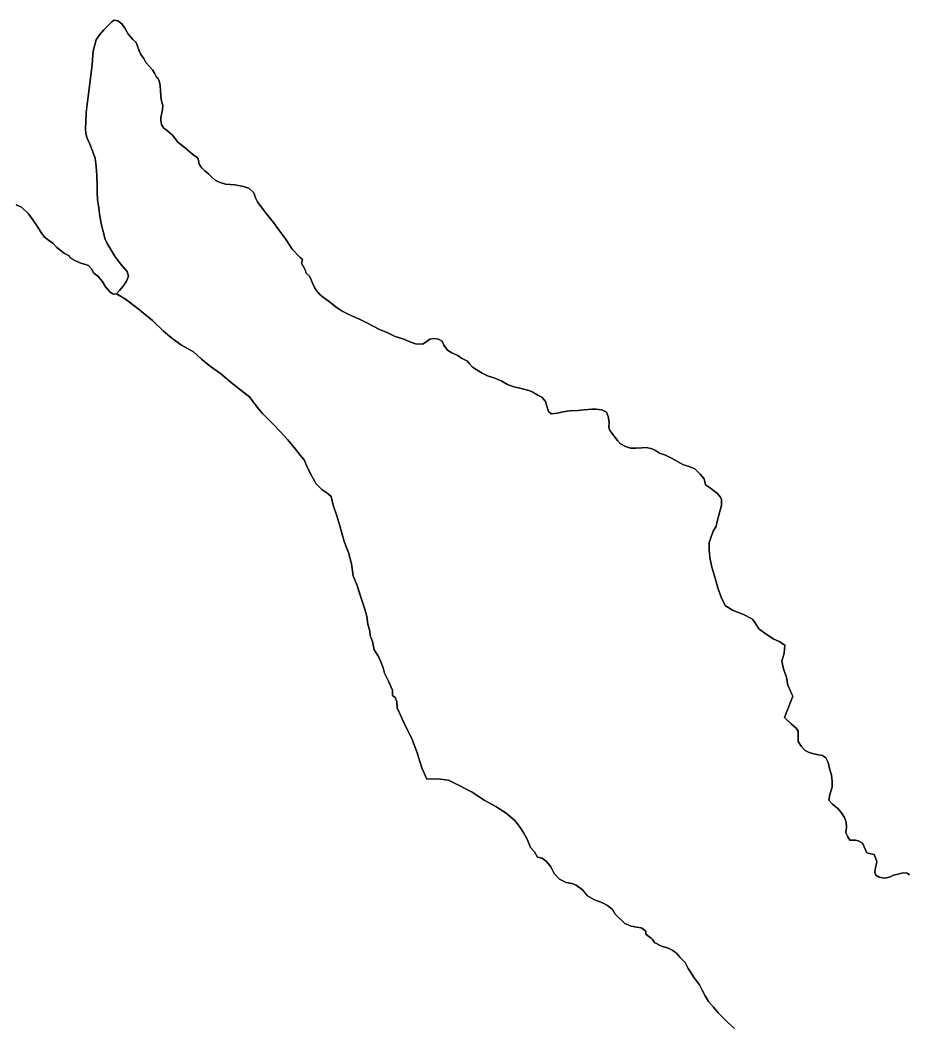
# Model space of a CAD drawing. Header units: metres. Extents: x 245125 to 394351, y 270578 to 4233311.
# Drawn here: x 277242 to 278595, y 4215533 to 4217065 of the extents above; entities that cross this region are included whole.
import ezdxf
from ezdxf.lldxf.tags import DXFTag

# ---------------------------------------------------------------- set-up
doc = ezdxf.new("R2010")
doc.units = ezdxf.units.M
doc.layers.add('ASTOTA', color=7, linetype='Continuous')
doc.layers.add('ΟΡΙΑ ΟΤΑ', color=7, linetype='Continuous')
tags = doc.linetypes.add('HIDDEN', pattern=[0.375, 0.25, -0.125]).pattern_tags.tags
tags[6:7] = [DXFTag(74, 4), DXFTag(75, 0), DXFTag(340, '0'), DXFTag(46, 1.0), DXFTag(50, 0.0), DXFTag(44, 0.0), DXFTag(45, 0.0)]
tags[4:5] = [DXFTag(74, 4), DXFTag(75, 0), DXFTag(340, '0'), DXFTag(46, 1.0), DXFTag(50, 0.0), DXFTag(44, 0.0), DXFTag(45, 0.0)]

msp = doc.modelspace()

# ---------------------------------------------------------------- linework, layer by layer
at = {"layer": 'ASTOTA', "color": 253, "linetype": 'HIDDEN', "ltscale": 300}
for points in [[(278595.7, 4215764.7), (278592.1, 4215767), (278585.5, 4215767.3), (278578.7, 4215765.7), (278571.6, 4215763.9), (278565.1, 4215760.9), (278557.5, 4215759.6), (278549.6, 4215760.7), (278544.6, 4215764.2), (278543.1, 4215768.1), (278543.5, 4215773.2), (278544.9, 4215779.3), (278545.8, 4215784.9), (278543.9, 4215790.5), (278542.1, 4215795.2), (278536.8, 4215796.7), (278530.6, 4215798), (278526.9, 4215807.3), (278524, 4215812.5), (278517.7, 4215816), (278513.6, 4215817.3), (278505, 4215817.5), (278501.7, 4215822.3), (278498.9, 4215828.5), (278499.7, 4215836.8), (278499.6, 4215844.5), (278496.6, 4215851.9), (278492.1, 4215859), (278486.7, 4215865.6), (278478.8, 4215872.2), (278472.8, 4215877.9), (278474.6, 4215887), (278477.8, 4215897.7), (278477.8, 4215906.4), (278477, 4215916.5), (278474.5, 4215924.5), (278472.2, 4215935.3), (278468.2, 4215942.8), (278463.4, 4215945.9), (278457.5, 4215947), (278450.4, 4215948.7), (278443, 4215950.6), (278437, 4215953.8), (278430.8, 4215960.4), (278426.5, 4215967.5), (278426.3, 4215976.4), (278426.3, 4215983.4), (278423.2, 4215987.7), (278415.8, 4215994.1), (278409, 4216000.6), (278405.3, 4216004), (278418, 4216036.4), (278416, 4216040.9), (278410.7, 4216053.1), (278408.8, 4216064.7), (278404.1, 4216078.2), (278401.6, 4216089.5), (278405.1, 4216101.8), (278406, 4216113.8), (278397.5, 4216119.4), (278389.3, 4216123.2), (278379.3, 4216129.9), (278366.5, 4216138.9), (278361, 4216147.9), (278357, 4216153.6), (278343, 4216160.9), (278327.3, 4216166.6), (278315.6, 4216174.1), (278309.8, 4216185.8), (278304.3, 4216201.3), (278300, 4216216.1), (278295, 4216233), (278291.9, 4216247.6), (278290.7, 4216259.5), (278291.1, 4216270.2), (278297, 4216287.6), (278301.3, 4216295.3), (278303.2, 4216302.3), (278305.3, 4216310), (278307.8, 4216319.3), (278309.4, 4216326.6), (278309.7, 4216336.4), (278307.4, 4216340), (278303.6, 4216345), (278297.8, 4216349.1), (278292.9, 4216353), (278285.3, 4216358), (278283.5, 4216367.3), (278277.2, 4216374.2), (278268.9, 4216382.6), (278259, 4216386.3), (278251.9, 4216388.7), (278233.3, 4216398.7), (278224.2, 4216403), (278215.1, 4216406.2), (278209.2, 4216410.5), (278204.2, 4216413), (278195.3, 4216414.8), (278188.5, 4216414.4), (278179.7, 4216413.7), (278171.2, 4216413.9), (278163.7, 4216416.2), (278156, 4216420.7), (278151.6, 4216425.6), (278146.2, 4216432.1), (278139.9, 4216440.9), (278138.1, 4216445.3), (278138.8, 4216453.5), (278137.1, 4216461.9), (278134.6, 4216468.5), (278127.3, 4216472.3), (278118.3, 4216473.3), (278112.3, 4216473.5), (278100.7, 4216472.3), (278091, 4216471), (278078.5, 4216470.8), (278068.4, 4216469.2), (278060.3, 4216467.3), (278050.2, 4216466.4), (278046.4, 4216469.8), (278043.6, 4216477.8), (278041.8, 4216485), (278036.3, 4216491.4), (278030.3, 4216494.8), (278021.4, 4216499.4), (278016.2, 4216501.6), (278005, 4216504.7), (277993.8, 4216507.1), (277984, 4216510.8), (277975.4, 4216515.7), (277964.7, 4216520.4), (277953.4, 4216524.1), (277945.3, 4216527.9), (277936.5, 4216533.4), (277930.9, 4216537.4), (277925.6, 4216542.6), (277922.9, 4216546.5), (277913.9, 4216551), (277908.3, 4216555.1), (277899, 4216559.2), (277892.4, 4216563), (277887.3, 4216570.7), (277884.3, 4216576.5), (277879.1, 4216579.8), (277871.4, 4216580.8), (277866, 4216579.7), (277860, 4216575.5), (277855.1, 4216572.3), (277844.2, 4216572.9), (277836.6, 4216575.3), (277824.7, 4216580.5), (277813.1, 4216584.1), (277800.6, 4216589.9), (277790.2, 4216594.1), (277779.5, 4216599.7), (277770.1, 4216604.8), (277759.7, 4216609.7), (277747.9, 4216614.6), (277739.6, 4216618.9), (277732.5, 4216622.2), (277723.2, 4216628.6), (277712.5, 4216637.3), (277707.6, 4216640.9), (277701.8, 4216644.7), (277697.6, 4216648.5), (277692.9, 4216654.3), (277690, 4216658.3), (277687.1, 4216665), (277685.1, 4216670.3), (277682.5, 4216675.9), (277677.8, 4216680.5), (277676.3, 4216684.3), (277674.6, 4216688.5), (277674, 4216689.5), (277670.7, 4216695.4), (277672, 4216700.9), (277667.7, 4216704.8), (277656.1, 4216716.6), (277646.9, 4216730.9), (277634.5, 4216748), (277627.8, 4216757.4), (277616.7, 4216771.3), (277611.1, 4216778.7), (277606.8, 4216783.6), (277603.3, 4216788.9), (277600.5, 4216795.1), (277597.8, 4216802.5), (277590.1, 4216809.8), (277582.1, 4216812.4), (277568.9, 4216814.9), (277554.9, 4216815.6), (277545.3, 4216818.7), (277539.3, 4216822), (277534.4, 4216826.1), (277528.7, 4216831.6), (277523.5, 4216836.1), (277517.7, 4216841.7), (277514.6, 4216846.3), (277513.9, 4216851.8), (277512.7, 4216855.3), (277504.8, 4216861.5), (277493.8, 4216870.7), (277482.5, 4216879.7), (277473.9, 4216890.5), (277466.4, 4216896.9), (277460.4, 4216901.6), (277457.3, 4216906.3), (277456.5, 4216912.7), (277456.6, 4216917.7), (277458.1, 4216923.9), (277458.9, 4216929.7), (277459.3, 4216935.3), (277457.8, 4216940.9), (277457, 4216944.8), (277456.5, 4216950.1), (277455.8, 4216957.9), (277455.3, 4216965.7), (277454.3, 4216971.1), (277452.1, 4216976.4), (277449.8, 4216978.7), (277446.9, 4216984.6), (277443.6, 4216989.6), (277439, 4216994.8), (277433.6, 4217000.9), (277430.4, 4217006.8), (277426, 4217012.9), (277423.4, 4217018.5), (277421.1, 4217025.6), (277418.9, 4217031.1), (277413.8, 4217035.9), (277410.7, 4217039.5), (277406.2, 4217045.2), (277401.6, 4217053.2), (277396.8, 4217059.9), (277391.1, 4217064.3), (277385.1, 4217065.4), (277382, 4217062.9), (277376, 4217057.1), (277369.7, 4217050.4), (277363.3, 4217042.9), (277358, 4217035.6), (277355.7, 4217027.6), (277354.1, 4217020.9), (277353.1, 4217013.5), (277352.2, 4217003.3), (277351.2, 4216993.9), (277348.5, 4216969), (277346, 4216948.9), (277342.9, 4216924.8), (277342.2, 4216911.3), (277341.6, 4216900.6), (277342.5, 4216892.3), (277344.5, 4216885.5), (277348.5, 4216876.5), (277353.1, 4216864.7), (277356.2, 4216855.1), (277358, 4216843.1), (277358.8, 4216828.5), (277359.3, 4216813.8), (277359.4, 4216803.9), (277360.1, 4216791.9), (277361.5, 4216782.5), (277363.3, 4216770.9), (277364.4, 4216761.2), (277366.4, 4216751.2), (277368.9, 4216742.1), (277371.2, 4216732.8), (277374.6, 4216725.3), (277380.4, 4216716.1), (277385.9, 4216706.7), (277395.1, 4216694.3), (277405.2, 4216682.7), (277407.1, 4216675.8), (277404.3, 4216668), (277398.9, 4216660.7), (277393.3, 4216654), (277389.1, 4216648.8), (277383.7, 4216648.5), (277379, 4216651.9), (277372, 4216659.3), (277367, 4216668.2), (277360.7, 4216675.7), (277354.5, 4216680.5), (277350.9, 4216686.9), (277346.2, 4216691.7), (277341.9, 4216693.6), (277334.5, 4216695.3), (277326.4, 4216699.1), (277318.6, 4216703.7), (277316.9, 4216706.7), (277309.7, 4216710.3), (277303, 4216715.3), (277297.7, 4216719.9), (277291.8, 4216725.9), (277285.4, 4216730.4), (277278.7, 4216735.5), (277274.5, 4216742.2), (277268.3, 4216751.6), (277266.6, 4216754.2), (277261.5, 4216761.5), (277255, 4216770.5), (277244.2, 4216780.5), (277236.1, 4216784.3)], [(277236.1, 4216784.3), (277244.2, 4216780.5), (277255, 4216770.5), (277261.5, 4216761.5), (277268.3, 4216751.6), (277274.5, 4216742.2), (277278.7, 4216735.5), (277285.4, 4216730.4), (277291.8, 4216725.9), (277297.7, 4216719.9), (277303, 4216715.3), (277309.7, 4216710.3), (277316.9, 4216706.7), (277318.6, 4216703.7), (277326.4, 4216699.1), (277334.5, 4216695.3), (277341.9, 4216693.6), (277346.2, 4216691.7), (277350.9, 4216686.9), (277354.5, 4216680.5), (277360.7, 4216675.7), (277367, 4216668.2), (277372, 4216659.3), (277379, 4216651.9), (277383.7, 4216648.5), (277389.1, 4216648.8), (277402.8, 4216640.5), (277421.3, 4216626.5), (277443.6, 4216608.3), (277460.6, 4216592.2), (277472.9, 4216581.1), (277487.8, 4216570.8), (277506, 4216560.4), (277518.4, 4216549.3), (277532, 4216538.2), (277547.3, 4216527.4), (277563.4, 4216513.8), (277576.2, 4216503.9), (277591.1, 4216491.9), (277602.8, 4216476.3), (277611.3, 4216466.8), (277620.7, 4216457.1), (277627.6, 4216450), (277637.6, 4216439.7), (277649.9, 4216426.7), (277661.4, 4216412.4), (277668.6, 4216403.1), (277674.5, 4216396), (277678.8, 4216386.3), (277683.7, 4216375.8), (277692.6, 4216359.8), (277701.3, 4216351.1), (277709.1, 4216346), (277715.8, 4216340.2), (277718.4, 4216327.3), (277724.2, 4216310.9), (277728.7, 4216295.7), (277735.6, 4216272), (277742.1, 4216255.2), (277746.7, 4216237.6), (277749.3, 4216219.7), (277755, 4216204.9), (277760.6, 4216186.9), (277766.6, 4216168.7), (277770, 4216157.9), (277771.5, 4216146), (277774.3, 4216135.4), (277775.2, 4216128.3), (277778.3, 4216119.8), (277781.2, 4216107.1), (277787.7, 4216096.9), (277791.4, 4216088.9), (277794.5, 4216079.8), (277796.8, 4216071.6), (277802.8, 4216059.3), (277808.8, 4216045.4), (277809.1, 4216037.4), (277813, 4216034.3), (277815.6, 4216028.3), (277816.2, 4216018.9), (277828.3, 4215991.8), (277838.6, 4215971.9), (277846.3, 4215950), (277853.4, 4215927.5), (277861.1, 4215910.2), (277877.3, 4215910.6), (277894.1, 4215908.5), (277906.2, 4215902.5), (277930, 4215890.2), (277948.6, 4215878), (277966, 4215868.4), (277982, 4215858.3), (277995.5, 4215846.9), (278003.2, 4215836.7), (278008.7, 4215827.9), (278013.9, 4215819), (278019.2, 4215806), (278025.2, 4215799.5), (278029.6, 4215791.3), (278036.6, 4215789.6), (278043.1, 4215784.8), (278049.8, 4215776.6), (278055.1, 4215766.7), (278062.9, 4215757.7), (278073.2, 4215753), (278081.7, 4215751.4), (278088.6, 4215748.6), (278098.3, 4215741.7), (278105.9, 4215732.6), (278116.2, 4215726.3), (278128.5, 4215721.9), (278136, 4215717.8), (278143.5, 4215711.5), (278147.6, 4215704.6), (278152.3, 4215699.9), (278158.6, 4215694.3), (278162.4, 4215690.2), (278172.1, 4215686.4), (278180.6, 4215684.9), (278187.5, 4215683.9), (278191.6, 4215681.4), (278194.4, 4215678.6), (278194.4, 4215674.2), (278199.1, 4215670.8), (278203.2, 4215667.6), (278204.9, 4215665.6), (278206.5, 4215663.2), (278208.1, 4215661.2), (278210.9, 4215660), (278215.5, 4215657.3), (278219.7, 4215655.6), (278228.6, 4215652.9), (278235.6, 4215649.4), (278241.5, 4215644.6), (278246.9, 4215638.8), (278254.3, 4215631), (278258.9, 4215622), (278263, 4215615.8), (278267.1, 4215609.1), (278276.2, 4215597), (278280, 4215588.7), (278284.6, 4215580.2), (278289.6, 4215571.8), (278297.5, 4215562.9), (278304.8, 4215554.3), (278311.8, 4215547.1), (278319.2, 4215539.8), (278329.6, 4215530.7)]]:
    msp.add_lwpolyline(points, dxfattribs=at)
at = {"layer": 'ΟΡΙΑ ΟΤΑ'}
msp.add_lwpolyline([(278329.6, 4215530.7), (278319.2, 4215539.8), (278311.8, 4215547.1), (278304.8, 4215554.3), (278297.5, 4215562.9), (278289.6, 4215571.8), (278284.6, 4215580.2), (278280, 4215588.7), (278276.2, 4215597), (278267.1, 4215609.1), (278263, 4215615.8), (278258.9, 4215622), (278254.3, 4215631), (278246.9, 4215638.8), (278241.5, 4215644.6), (278235.6, 4215649.4), (278228.6, 4215652.9), (278226, 4215653.7), (278219.7, 4215655.6), (278215.5, 4215657.3), (278210.9, 4215660), (278208.1, 4215661.2), (278206.5, 4215663.2), (278204.9, 4215665.6), (278203.2, 4215667.6), (278199.1, 4215670.8), (278194.4, 4215674.2), (278194.4, 4215678.6), (278191.6, 4215681.4), (278187.5, 4215683.9), (278180.6, 4215684.9), (278172.1, 4215686.4), (278162.4, 4215690.2), (278158.6, 4215694.3), (278152.3, 4215699.9), (278147.6, 4215704.6), (278143.5, 4215711.5), (278136, 4215717.8), (278128.5, 4215721.9), (278116.2, 4215726.3), (278105.9, 4215732.6), (278098.3, 4215741.7), (278088.6, 4215748.6), (278081.7, 4215751.4), (278073.2, 4215753), (278062.9, 4215757.7), (278055.1, 4215766.7), (278049.8, 4215776.6), (278043.1, 4215784.8), (278036.6, 4215789.6), (278029.6, 4215791.3), (278025.2, 4215799.5), (278019.2, 4215806), (278013.9, 4215819), (278008.7, 4215827.9), (278003.2, 4215836.7), (277995.5, 4215846.9), (277982, 4215858.3), (277970.6, 4215865.5), (277966, 4215868.4), (277948.6, 4215878), (277930, 4215890.2), (277906.2, 4215902.5), (277894.1, 4215908.5), (277877.3, 4215910.6), (277861.1, 4215910.2), (277853.4, 4215927.5), (277846.3, 4215950), (277838.6, 4215971.9), (277828.3, 4215991.8), (277816.2, 4216018.9), (277815.6, 4216028.3), (277813, 4216034.3), (277809.1, 4216037.4), (277808.8, 4216045.4), (277804, 4216056.6), (277802.8, 4216059.3), (277796.8, 4216071.6), (277794.5, 4216079.8), (277791.4, 4216088.9), (277787.7, 4216096.9), (277781.2, 4216107.1), (277778.3, 4216119.8), (277776.3, 4216125.1), (277775.2, 4216128.3), (277774.3, 4216135.4), (277771.5, 4216146), (277770, 4216157.9), (277766.6, 4216168.7), (277760.6, 4216186.9), (277757.7, 4216196.2), (277755, 4216204.9), (277749.3, 4216219.7), (277746.7, 4216237.6), (277742.1, 4216255.2), (277735.6, 4216272), (277728.7, 4216295.7), (277724.2, 4216310.9), (277718.4, 4216327.3), (277715.8, 4216340.2), (277709.1, 4216346), (277701.3, 4216351.1), (277692.6, 4216359.8), (277683.7, 4216375.8), (277678.8, 4216386.3), (277674.5, 4216396), (277668.6, 4216403.1), (277661.4, 4216412.4), (277649.9, 4216426.7), (277637.6, 4216439.7), (277627.6, 4216450), (277620.7, 4216457.1), (277611.3, 4216466.8), (277602.8, 4216476.3), (277591.1, 4216491.9), (277576.2, 4216503.9), (277563.4, 4216513.8), (277547.3, 4216527.4), (277532, 4216538.2), (277518.4, 4216549.3), (277506, 4216560.4), (277487.8, 4216570.8), (277472.9, 4216581.1), (277460.6, 4216592.2), (277443.6, 4216608.3), (277421.3, 4216626.5), (277402.8, 4216640.5), (277390.9, 4216647.7), (277389.1, 4216648.8), (277393.3, 4216654), (277398.9, 4216660.7), (277404.3, 4216668), (277407.1, 4216675.8), (277405.2, 4216682.7), (277395.1, 4216694.3), (277385.9, 4216706.7), (277380.4, 4216716.1), (277374.6, 4216725.3), (277371.2, 4216732.8), (277368.9, 4216742.1), (277366.4, 4216751.2), (277364.4, 4216761.2), (277363.3, 4216770.9), (277361.5, 4216782.5), (277360.1, 4216791.9), (277359.4, 4216803.9), (277359.3, 4216813.8), (277358.8, 4216828.5), (277358, 4216843.1), (277356.2, 4216855.1), (277353.1, 4216864.7), (277348.5, 4216876.5), (277344.5, 4216885.5), (277342.5, 4216892.3), (277341.6, 4216900.6), (277341.6, 4216900.6), (277342.2, 4216911.3), (277342.9, 4216924.8), (277346, 4216948.9), (277348.5, 4216969), (277351.2, 4216993.9), (277352.2, 4217003.3), (277353.1, 4217013.5), (277354.1, 4217020.9), (277355.7, 4217027.6), (277358, 4217035.6), (277363.3, 4217042.9), (277369.7, 4217050.4), (277376, 4217057.1), (277382, 4217062.9), (277385.1, 4217065.4), (277391.1, 4217064.3), (277396.8, 4217059.9), (277401.6, 4217053.2), (277406.2, 4217045.2), (277410.7, 4217039.5), (277413.8, 4217035.9), (277418.9, 4217031.1), (277421.1, 4217025.6), (277423.4, 4217018.5), (277426, 4217012.9), (277430.4, 4217006.8), (277433.6, 4217000.9), (277439, 4216994.8), (277443.6, 4216989.6), (277446.9, 4216984.6), (277449.8, 4216978.7), (277452.1, 4216976.4), (277454.3, 4216971.1), (277455.3, 4216965.7), (277455.8, 4216957.9), (277456.5, 4216950.1), (277457, 4216944.8), (277457.8, 4216940.9), (277459.3, 4216935.3), (277458.9, 4216929.7), (277458.1, 4216923.9), (277456.6, 4216917.7), (277456.5, 4216912.7), (277457.3, 4216906.3), (277460.4, 4216901.6), (277466.4, 4216896.9), (277473.9, 4216890.5), (277482.5, 4216879.7), (277493.8, 4216870.7), (277504.8, 4216861.5), (277512.7, 4216855.3), (277513.9, 4216851.8), (277514.6, 4216846.3), (277517.7, 4216841.7), (277523.5, 4216836.1), (277528.7, 4216831.6), (277534.4, 4216826.1), (277539.3, 4216822), (277545.3, 4216818.7), (277554.9, 4216815.6), (277568.9, 4216814.9), (277582.1, 4216812.4), (277590.1, 4216809.8), (277597.8, 4216802.5), (277600.5, 4216795.1), (277603.3, 4216788.9), (277606.8, 4216783.6), (277611.1, 4216778.7), (277616.7, 4216771.3), (277627.8, 4216757.4), (277634.5, 4216748), (277646.9, 4216730.9), (277656.1, 4216716.6), (277667.7, 4216704.8), (277672, 4216700.9), (277670.7, 4216695.4), (277674.6, 4216688.5), (277676.1, 4216684.8), (277677.8, 4216680.5), (277682.5, 4216675.9), (277685.1, 4216670.3), (277687.1, 4216665), (277690, 4216658.3), (277692.9, 4216654.3), (277697.6, 4216648.5), (277701.8, 4216644.7), (277707.6, 4216640.9), (277712.5, 4216637.3), (277723.2, 4216628.6), (277732.5, 4216622.2), (277739.6, 4216618.9), (277747.9, 4216614.6), (277759.7, 4216609.7), (277770.1, 4216604.8), (277779.5, 4216599.7), (277790.2, 4216594.1), (277800.6, 4216589.9), (277813.1, 4216584.1), (277824.7, 4216580.5), (277836.6, 4216575.3), (277844.2, 4216572.9), (277855.1, 4216572.3), (277860, 4216575.5), (277866, 4216579.7), (277871.4, 4216580.8), (277879.1, 4216579.8), (277884.3, 4216576.5), (277887.3, 4216570.7), (277892.4, 4216563), (277899, 4216559.2), (277908.3, 4216555.1), (277913.9, 4216551), (277922.9, 4216546.5), (277925.6, 4216542.6), (277930.9, 4216537.4), (277936.5, 4216533.4), (277945.3, 4216527.9), (277953.4, 4216524.1), (277964.7, 4216520.4), (277975.4, 4216515.7), (277984, 4216510.8), (277993.8, 4216507.1), (278005, 4216504.7), (278016.2, 4216501.6), (278021.4, 4216499.4), (278030.3, 4216494.8), (278036.3, 4216491.4), (278041.8, 4216485), (278043.6, 4216477.8), (278046.4, 4216469.8), (278050.2, 4216466.4), (278060.3, 4216467.3), (278068.4, 4216469.2), (278078.5, 4216470.8), (278091, 4216471), (278100.7, 4216472.3), (278112.3, 4216473.5), (278118.3, 4216473.3), (278127.3, 4216472.3), (278134.6, 4216468.5), (278137.1, 4216461.9), (278138.8, 4216453.5), (278138.1, 4216445.3), (278139.9, 4216440.9), (278146.2, 4216432.1), (278151.6, 4216425.6), (278156, 4216420.7), (278163.7, 4216416.2), (278171.2, 4216413.9), (278179.7, 4216413.7), (278188.5, 4216414.4), (278195.3, 4216414.8), (278204.2, 4216413), (278209.2, 4216410.5), (278215.1, 4216406.2), (278224.2, 4216403), (278233.3, 4216398.7), (278251.9, 4216388.7), (278259, 4216386.3), (278268.9, 4216382.6), (278277.2, 4216374.2), (278283.5, 4216367.3), (278285.3, 4216358), (278292.9, 4216353), (278297.8, 4216349.1), (278303.6, 4216345), (278307.4, 4216340), (278309.7, 4216336.4), (278309.4, 4216326.6), (278307.8, 4216319.3), (278305.3, 4216310), (278303.2, 4216302.3), (278301.3, 4216295.3), (278297, 4216287.6), (278291.1, 4216270.2), (278290.7, 4216259.5), (278291.9, 4216247.6), (278295, 4216233), (278300, 4216216.1), (278304.3, 4216201.3), (278309.8, 4216185.8), (278315.6, 4216174.1), (278327.3, 4216166.6), (278343, 4216160.9), (278357, 4216153.6), (278361, 4216147.9), (278366.5, 4216138.9), (278379.3, 4216129.9), (278389.3, 4216123.2), (278397.5, 4216119.4), (278406, 4216113.8), (278405.1, 4216101.8), (278401.6, 4216089.5), (278404.1, 4216078.2), (278408.8, 4216064.7), (278410.7, 4216053.1), (278416.1, 4216040.6), (278418, 4216036.4), (278405.3, 4216004), (278415.8, 4215994.1), (278423.2, 4215987.7), (278426.3, 4215983.4), (278426.3, 4215976.4), (278426.5, 4215967.5), (278430.8, 4215960.4), (278437, 4215953.8), (278443, 4215950.6), (278450.4, 4215948.7), (278457.5, 4215947), (278463.4, 4215945.9), (278468.2, 4215942.8), (278472.2, 4215935.3), (278474.5, 4215924.5), (278477, 4215916.5), (278477.8, 4215906.4), (278477.8, 4215897.7), (278474.6, 4215887), (278472.8, 4215877.9), (278478.8, 4215872.2), (278486.7, 4215865.6), (278492.1, 4215859), (278496.6, 4215851.9), (278499.6, 4215844.5), (278499.7, 4215836.8), (278498.9, 4215828.5), (278501.7, 4215822.3), (278505, 4215817.5), (278513.6, 4215817.3), (278517.7, 4215816), (278524, 4215812.5), (278526.9, 4215807.3), (278530.6, 4215798), (278536.8, 4215796.7), (278542.1, 4215795.2), (278543.9, 4215790.5), (278545.8, 4215784.9), (278544.9, 4215779.3), (278543.5, 4215773.2), (278543.1, 4215768.1), (278544.6, 4215764.2), (278549.6, 4215760.7), (278557.5, 4215759.6), (278565.1, 4215760.9), (278571.6, 4215763.9), (278578.7, 4215765.7), (278585.5, 4215767.3), (278592.1, 4215767), (278595.7, 4215764.7)], dxfattribs=at)
msp.add_lwpolyline([(278329.6, 4215530.7), (278319.2, 4215539.8), (278311.8, 4215547.1), (278304.8, 4215554.3), (278297.5, 4215562.9), (278289.6, 4215571.8), (278284.6, 4215580.2), (278280, 4215588.7), (278276.2, 4215597), (278267.1, 4215609.1), (278263, 4215615.8), (278258.9, 4215622), (278254.3, 4215631), (278246.9, 4215638.8), (278241.5, 4215644.6), (278235.6, 4215649.4), (278228.6, 4215652.9), (278226, 4215653.7), (278219.7, 4215655.6), (278215.5, 4215657.3), (278210.9, 4215660), (278208.1, 4215661.2), (278206.5, 4215663.2), (278204.9, 4215665.6), (278203.2, 4215667.6), (278199.1, 4215670.8), (278194.4, 4215674.2), (278194.4, 4215678.6), (278191.6, 4215681.4), (278187.5, 4215683.9), (278180.6, 4215684.9), (278172.1, 4215686.4), (278162.4, 4215690.2), (278158.6, 4215694.3), (278152.3, 4215699.9), (278147.6, 4215704.6), (278143.5, 4215711.5), (278136, 4215717.8), (278128.5, 4215721.9), (278116.2, 4215726.3), (278105.9, 4215732.6), (278098.3, 4215741.7), (278088.6, 4215748.6), (278081.7, 4215751.4), (278073.2, 4215753), (278062.9, 4215757.7), (278055.1, 4215766.7), (278049.8, 4215776.6), (278043.1, 4215784.8), (278036.6, 4215789.6), (278029.6, 4215791.3), (278025.2, 4215799.5), (278019.2, 4215806), (278013.9, 4215819), (278008.7, 4215827.9), (278003.2, 4215836.7), (277995.5, 4215846.9), (277982, 4215858.3), (277970.6, 4215865.5), (277966, 4215868.4), (277948.6, 4215878), (277930, 4215890.2), (277906.2, 4215902.5), (277894.1, 4215908.5), (277877.3, 4215910.6), (277861.1, 4215910.2), (277853.4, 4215927.5), (277846.3, 4215950), (277838.6, 4215971.9), (277828.3, 4215991.8), (277816.2, 4216018.9), (277815.6, 4216028.3), (277813, 4216034.3), (277809.1, 4216037.4), (277808.8, 4216045.4), (277804, 4216056.6), (277802.8, 4216059.3), (277796.8, 4216071.6), (277794.5, 4216079.8), (277791.4, 4216088.9), (277787.7, 4216096.9), (277781.2, 4216107.1), (277778.3, 4216119.8), (277776.3, 4216125.1), (277775.2, 4216128.3), (277774.3, 4216135.4), (277771.5, 4216146), (277770, 4216157.9), (277766.6, 4216168.7), (277760.6, 4216186.9), (277757.7, 4216196.2), (277755, 4216204.9), (277749.3, 4216219.7), (277746.7, 4216237.6), (277742.1, 4216255.2), (277735.6, 4216272), (277728.7, 4216295.7), (277724.2, 4216310.9), (277718.4, 4216327.3), (277715.8, 4216340.2), (277709.1, 4216346), (277701.3, 4216351.1), (277692.6, 4216359.8), (277683.7, 4216375.8), (277678.8, 4216386.3), (277674.5, 4216396), (277668.6, 4216403.1), (277661.4, 4216412.4), (277649.9, 4216426.7), (277637.6, 4216439.7), (277627.6, 4216450), (277620.7, 4216457.1), (277611.3, 4216466.8), (277602.8, 4216476.3), (277591.1, 4216491.9), (277576.2, 4216503.9), (277563.4, 4216513.8), (277547.3, 4216527.4), (277532, 4216538.2), (277518.4, 4216549.3), (277506, 4216560.4), (277487.8, 4216570.8), (277472.9, 4216581.1), (277460.6, 4216592.2), (277443.6, 4216608.3), (277421.3, 4216626.5), (277402.8, 4216640.5), (277390.9, 4216647.7), (277389.1, 4216648.8), (277393.3, 4216654), (277398.9, 4216660.7), (277404.3, 4216668), (277407.1, 4216675.8), (277405.2, 4216682.7), (277395.1, 4216694.3), (277385.9, 4216706.7), (277380.4, 4216716.1), (277374.6, 4216725.3), (277371.2, 4216732.8), (277368.9, 4216742.1), (277366.4, 4216751.2), (277364.4, 4216761.2), (277363.3, 4216770.9), (277361.5, 4216782.5), (277360.1, 4216791.9), (277359.4, 4216803.9), (277359.3, 4216813.8), (277358.8, 4216828.5), (277358, 4216843.1), (277356.2, 4216855.1), (277353.1, 4216864.7), (277348.5, 4216876.5), (277344.5, 4216885.5), (277342.5, 4216892.3), (277341.6, 4216900.6), (277341.6, 4216900.6), (277342.2, 4216911.3), (277342.9, 4216924.8), (277346, 4216948.9), (277348.5, 4216969), (277351.2, 4216993.9), (277352.2, 4217003.3), (277353.1, 4217013.5), (277354.1, 4217020.9), (277355.7, 4217027.6), (277358, 4217035.6), (277363.3, 4217042.9), (277369.7, 4217050.4), (277376, 4217057.1), (277382, 4217062.9), (277385.1, 4217065.4), (277391.1, 4217064.3), (277396.8, 4217059.9), (277401.6, 4217053.2), (277406.2, 4217045.2), (277410.7, 4217039.5), (277413.8, 4217035.9), (277418.9, 4217031.1), (277421.1, 4217025.6), (277423.4, 4217018.5), (277426, 4217012.9), (277430.4, 4217006.8), (277433.6, 4217000.9), (277439, 4216994.8), (277443.6, 4216989.6), (277446.9, 4216984.6), (277449.8, 4216978.7), (277452.1, 4216976.4), (277454.3, 4216971.1), (277455.3, 4216965.7), (277455.8, 4216957.9), (277456.5, 4216950.1), (277457, 4216944.8), (277457.8, 4216940.9), (277459.3, 4216935.3), (277458.9, 4216929.7), (277458.1, 4216923.9), (277456.6, 4216917.7), (277456.5, 4216912.7), (277457.3, 4216906.3), (277460.4, 4216901.6), (277466.4, 4216896.9), (277473.9, 4216890.5), (277482.5, 4216879.7), (277493.8, 4216870.7), (277504.8, 4216861.5), (277512.7, 4216855.3), (277513.9, 4216851.8), (277514.6, 4216846.3), (277517.7, 4216841.7), (277523.5, 4216836.1), (277528.7, 4216831.6), (277534.4, 4216826.1), (277539.3, 4216822), (277545.3, 4216818.7), (277554.9, 4216815.6), (277568.9, 4216814.9), (277582.1, 4216812.4), (277590.1, 4216809.8), (277597.8, 4216802.5), (277600.5, 4216795.1), (277603.3, 4216788.9), (277606.8, 4216783.6), (277611.1, 4216778.7), (277616.7, 4216771.3), (277627.8, 4216757.4), (277634.5, 4216748), (277646.9, 4216730.9), (277656.1, 4216716.6), (277667.7, 4216704.8), (277672, 4216700.9), (277670.7, 4216695.4), (277674.6, 4216688.5), (277676.1, 4216684.8), (277677.8, 4216680.5), (277682.5, 4216675.9), (277685.1, 4216670.3), (277687.1, 4216665), (277690, 4216658.3), (277692.9, 4216654.3), (277697.6, 4216648.5), (277701.8, 4216644.7), (277707.6, 4216640.9), (277712.5, 4216637.3), (277723.2, 4216628.6), (277732.5, 4216622.2), (277739.6, 4216618.9), (277747.9, 4216614.6), (277759.7, 4216609.7), (277770.1, 4216604.8), (277779.5, 4216599.7), (277790.2, 4216594.1), (277800.6, 4216589.9), (277813.1, 4216584.1), (277824.7, 4216580.5), (277836.6, 4216575.3), (277844.2, 4216572.9), (277855.1, 4216572.3), (277860, 4216575.5), (277866, 4216579.7), (277871.4, 4216580.8), (277879.1, 4216579.8), (277884.3, 4216576.5), (277887.3, 4216570.7), (277892.4, 4216563), (277899, 4216559.2), (277908.3, 4216555.1), (277913.9, 4216551), (277922.9, 4216546.5), (277925.6, 4216542.6), (277930.9, 4216537.4), (277936.5, 4216533.4), (277945.3, 4216527.9), (277953.4, 4216524.1), (277964.7, 4216520.4), (277975.4, 4216515.7), (277984, 4216510.8), (277993.8, 4216507.1), (278005, 4216504.7), (278016.2, 4216501.6), (278021.4, 4216499.4), (278030.3, 4216494.8), (278036.3, 4216491.4), (278041.8, 4216485), (278043.6, 4216477.8), (278046.4, 4216469.8), (278050.2, 4216466.4), (278060.3, 4216467.3), (278068.4, 4216469.2), (278078.5, 4216470.8), (278091, 4216471), (278100.7, 4216472.3), (278112.3, 4216473.5), (278118.3, 4216473.3), (278127.3, 4216472.3), (278134.6, 4216468.5), (278137.1, 4216461.9), (278138.8, 4216453.5), (278138.1, 4216445.3), (278139.9, 4216440.9), (278146.2, 4216432.1), (278151.6, 4216425.6), (278156, 4216420.7), (278163.7, 4216416.2), (278171.2, 4216413.9), (278179.7, 4216413.7), (278188.5, 4216414.4), (278195.3, 4216414.8), (278204.2, 4216413), (278209.2, 4216410.5), (278215.1, 4216406.2), (278224.2, 4216403), (278233.3, 4216398.7), (278251.9, 4216388.7), (278259, 4216386.3), (278268.9, 4216382.6), (278277.2, 4216374.2), (278283.5, 4216367.3), (278285.3, 4216358), (278292.9, 4216353), (278297.8, 4216349.1), (278303.6, 4216345), (278307.4, 4216340), (278309.7, 4216336.4), (278309.4, 4216326.6), (278307.8, 4216319.3), (278305.3, 4216310), (278303.2, 4216302.3), (278301.3, 4216295.3), (278297, 4216287.6), (278291.1, 4216270.2), (278290.7, 4216259.5), (278291.9, 4216247.6), (278295, 4216233), (278300, 4216216.1), (278304.3, 4216201.3), (278309.8, 4216185.8), (278315.6, 4216174.1), (278327.3, 4216166.6), (278343, 4216160.9), (278357, 4216153.6), (278361, 4216147.9), (278366.5, 4216138.9), (278379.3, 4216129.9), (278389.3, 4216123.2), (278397.5, 4216119.4), (278406, 4216113.8), (278405.1, 4216101.8), (278401.6, 4216089.5), (278404.1, 4216078.2), (278408.8, 4216064.7), (278410.7, 4216053.1), (278416.1, 4216040.6), (278418, 4216036.4), (278405.3, 4216004), (278415.8, 4215994.1), (278423.2, 4215987.7), (278426.3, 4215983.4), (278426.3, 4215976.4), (278426.5, 4215967.5), (278430.8, 4215960.4), (278437, 4215953.8), (278443, 4215950.6), (278450.4, 4215948.7), (278457.5, 4215947), (278463.4, 4215945.9), (278468.2, 4215942.8), (278472.2, 4215935.3), (278474.5, 4215924.5), (278477, 4215916.5), (278477.8, 4215906.4), (278477.8, 4215897.7), (278474.6, 4215887), (278472.8, 4215877.9), (278478.8, 4215872.2), (278486.7, 4215865.6), (278492.1, 4215859), (278496.6, 4215851.9), (278499.6, 4215844.5), (278499.7, 4215836.8), (278498.9, 4215828.5), (278501.7, 4215822.3), (278505, 4215817.5), (278513.6, 4215817.3), (278517.7, 4215816), (278524, 4215812.5), (278526.9, 4215807.3), (278530.6, 4215798), (278536.8, 4215796.7), (278542.1, 4215795.2), (278543.9, 4215790.5), (278545.8, 4215784.9), (278544.9, 4215779.3), (278543.5, 4215773.2), (278543.1, 4215768.1), (278544.6, 4215764.2), (278549.6, 4215760.7), (278557.5, 4215759.6), (278565.1, 4215760.9), (278571.6, 4215763.9), (278578.7, 4215765.7), (278585.5, 4215767.3), (278592.1, 4215767), (278595.7, 4215764.7)], dxfattribs=at)
msp.add_lwpolyline([(278329.6, 4215530.7), (278319.2, 4215539.8), (278311.8, 4215547.1), (278304.8, 4215554.3), (278297.5, 4215562.9), (278289.6, 4215571.8), (278284.6, 4215580.2), (278280, 4215588.7), (278276.2, 4215597), (278267.1, 4215609.1), (278263, 4215615.8), (278258.9, 4215622), (278254.3, 4215631), (278246.9, 4215638.8), (278241.5, 4215644.6), (278235.6, 4215649.4), (278228.6, 4215652.9), (278226, 4215653.7), (278219.7, 4215655.6), (278215.5, 4215657.3), (278210.9, 4215660), (278208.1, 4215661.2), (278206.5, 4215663.2), (278204.9, 4215665.6), (278203.2, 4215667.6), (278199.1, 4215670.8), (278194.4, 4215674.2), (278194.4, 4215678.6), (278191.6, 4215681.4), (278187.5, 4215683.9), (278180.6, 4215684.9), (278172.1, 4215686.4), (278162.4, 4215690.2), (278158.6, 4215694.3), (278152.3, 4215699.9), (278147.6, 4215704.6), (278143.5, 4215711.5), (278136, 4215717.8), (278128.5, 4215721.9), (278116.2, 4215726.3), (278105.9, 4215732.6), (278098.3, 4215741.7), (278088.6, 4215748.6), (278081.7, 4215751.4), (278073.2, 4215753), (278062.9, 4215757.7), (278055.1, 4215766.7), (278049.8, 4215776.6), (278043.1, 4215784.8), (278036.6, 4215789.6), (278029.6, 4215791.3), (278025.2, 4215799.5), (278019.2, 4215806), (278013.9, 4215819), (278008.7, 4215827.9), (278003.2, 4215836.7), (277995.5, 4215846.9), (277982, 4215858.3), (277970.6, 4215865.5), (277966, 4215868.4), (277948.6, 4215878), (277930, 4215890.2), (277906.2, 4215902.5), (277894.1, 4215908.5), (277877.3, 4215910.6), (277861.1, 4215910.2), (277853.4, 4215927.5), (277846.3, 4215950), (277838.6, 4215971.9), (277828.3, 4215991.8), (277816.2, 4216018.9), (277815.6, 4216028.3), (277813, 4216034.3), (277809.1, 4216037.4), (277808.8, 4216045.4), (277804, 4216056.6), (277802.8, 4216059.3), (277796.8, 4216071.6), (277794.5, 4216079.8), (277791.4, 4216088.9), (277787.7, 4216096.9), (277781.2, 4216107.1), (277778.3, 4216119.8), (277776.3, 4216125.1), (277775.2, 4216128.3), (277774.3, 4216135.4), (277771.5, 4216146), (277770, 4216157.9), (277766.6, 4216168.7), (277760.6, 4216186.9), (277757.7, 4216196.2), (277755, 4216204.9), (277749.3, 4216219.7), (277746.7, 4216237.6), (277742.1, 4216255.2), (277735.6, 4216272), (277728.7, 4216295.7), (277724.2, 4216310.9), (277718.4, 4216327.3), (277715.8, 4216340.2), (277709.1, 4216346), (277701.3, 4216351.1), (277692.6, 4216359.8), (277683.7, 4216375.8), (277678.8, 4216386.3), (277674.5, 4216396), (277668.6, 4216403.1), (277661.4, 4216412.4), (277649.9, 4216426.7), (277637.6, 4216439.7), (277627.6, 4216450), (277620.7, 4216457.1), (277611.3, 4216466.8), (277602.8, 4216476.3), (277591.1, 4216491.9), (277576.2, 4216503.9), (277563.4, 4216513.8), (277547.3, 4216527.4), (277532, 4216538.2), (277518.4, 4216549.3), (277506, 4216560.4), (277487.8, 4216570.8), (277472.9, 4216581.1), (277460.6, 4216592.2), (277443.6, 4216608.3), (277421.3, 4216626.5), (277402.8, 4216640.5), (277390.9, 4216647.7), (277389.1, 4216648.8), (277393.3, 4216654), (277398.9, 4216660.7), (277404.3, 4216668), (277407.1, 4216675.8), (277405.2, 4216682.7), (277395.1, 4216694.3), (277385.9, 4216706.7), (277380.4, 4216716.1), (277374.6, 4216725.3), (277371.2, 4216732.8), (277368.9, 4216742.1), (277366.4, 4216751.2), (277364.4, 4216761.2), (277363.3, 4216770.9), (277361.5, 4216782.5), (277360.1, 4216791.9), (277359.4, 4216803.9), (277359.3, 4216813.8), (277358.8, 4216828.5), (277358, 4216843.1), (277356.2, 4216855.1), (277353.1, 4216864.7), (277348.5, 4216876.5), (277344.5, 4216885.5), (277342.5, 4216892.3), (277341.6, 4216900.6), (277341.6, 4216900.6), (277342.2, 4216911.3), (277342.9, 4216924.8), (277346, 4216948.9), (277348.5, 4216969), (277351.2, 4216993.9), (277352.2, 4217003.3), (277353.1, 4217013.5), (277354.1, 4217020.9), (277355.7, 4217027.6), (277358, 4217035.6), (277363.3, 4217042.9), (277369.7, 4217050.4), (277376, 4217057.1), (277382, 4217062.9), (277385.1, 4217065.4), (277391.1, 4217064.3), (277396.8, 4217059.9), (277401.6, 4217053.2), (277406.2, 4217045.2), (277410.7, 4217039.5), (277413.8, 4217035.9), (277418.9, 4217031.1), (277421.1, 4217025.6), (277423.4, 4217018.5), (277426, 4217012.9), (277430.4, 4217006.8), (277433.6, 4217000.9), (277439, 4216994.8), (277443.6, 4216989.6), (277446.9, 4216984.6), (277449.8, 4216978.7), (277452.1, 4216976.4), (277454.3, 4216971.1), (277455.3, 4216965.7), (277455.8, 4216957.9), (277456.5, 4216950.1), (277457, 4216944.8), (277457.8, 4216940.9), (277459.3, 4216935.3), (277458.9, 4216929.7), (277458.1, 4216923.9), (277456.6, 4216917.7), (277456.5, 4216912.7), (277457.3, 4216906.3), (277460.4, 4216901.6), (277466.4, 4216896.9), (277473.9, 4216890.5), (277482.5, 4216879.7), (277493.8, 4216870.7), (277504.8, 4216861.5), (277512.7, 4216855.3), (277513.9, 4216851.8), (277514.6, 4216846.3), (277517.7, 4216841.7), (277523.5, 4216836.1), (277528.7, 4216831.6), (277534.4, 4216826.1), (277539.3, 4216822), (277545.3, 4216818.7), (277554.9, 4216815.6), (277568.9, 4216814.9), (277582.1, 4216812.4), (277590.1, 4216809.8), (277597.8, 4216802.5), (277600.5, 4216795.1), (277603.3, 4216788.9), (277606.8, 4216783.6), (277611.1, 4216778.7), (277616.7, 4216771.3), (277627.8, 4216757.4), (277634.5, 4216748), (277646.9, 4216730.9), (277656.1, 4216716.6), (277667.7, 4216704.8), (277672, 4216700.9), (277670.7, 4216695.4), (277674.6, 4216688.5), (277676.1, 4216684.8), (277677.8, 4216680.5), (277682.5, 4216675.9), (277685.1, 4216670.3), (277687.1, 4216665), (277690, 4216658.3), (277692.9, 4216654.3), (277697.6, 4216648.5), (277701.8, 4216644.7), (277707.6, 4216640.9), (277712.5, 4216637.3), (277723.2, 4216628.6), (277732.5, 4216622.2), (277739.6, 4216618.9), (277747.9, 4216614.6), (277759.7, 4216609.7), (277770.1, 4216604.8), (277779.5, 4216599.7), (277790.2, 4216594.1), (277800.6, 4216589.9), (277813.1, 4216584.1), (277824.7, 4216580.5), (277836.6, 4216575.3), (277844.2, 4216572.9), (277855.1, 4216572.3), (277860, 4216575.5), (277866, 4216579.7), (277871.4, 4216580.8), (277879.1, 4216579.8), (277884.3, 4216576.5), (277887.3, 4216570.7), (277892.4, 4216563), (277899, 4216559.2), (277908.3, 4216555.1), (277913.9, 4216551), (277922.9, 4216546.5), (277925.6, 4216542.6), (277930.9, 4216537.4), (277936.5, 4216533.4), (277945.3, 4216527.9), (277953.4, 4216524.1), (277964.7, 4216520.4), (277975.4, 4216515.7), (277984, 4216510.8), (277993.8, 4216507.1), (278005, 4216504.7), (278016.2, 4216501.6), (278021.4, 4216499.4), (278030.3, 4216494.8), (278036.3, 4216491.4), (278041.8, 4216485), (278043.6, 4216477.8), (278046.4, 4216469.8), (278050.2, 4216466.4), (278060.3, 4216467.3), (278068.4, 4216469.2), (278078.5, 4216470.8), (278091, 4216471), (278100.7, 4216472.3), (278112.3, 4216473.5), (278118.3, 4216473.3), (278127.3, 4216472.3), (278134.6, 4216468.5), (278137.1, 4216461.9), (278138.8, 4216453.5), (278138.1, 4216445.3), (278139.9, 4216440.9), (278146.2, 4216432.1), (278151.6, 4216425.6), (278156, 4216420.7), (278163.7, 4216416.2), (278171.2, 4216413.9), (278179.7, 4216413.7), (278188.5, 4216414.4), (278195.3, 4216414.8), (278204.2, 4216413), (278209.2, 4216410.5), (278215.1, 4216406.2), (278224.2, 4216403), (278233.3, 4216398.7), (278251.9, 4216388.7), (278259, 4216386.3), (278268.9, 4216382.6), (278277.2, 4216374.2), (278283.5, 4216367.3), (278285.3, 4216358), (278292.9, 4216353), (278297.8, 4216349.1), (278303.6, 4216345), (278307.4, 4216340), (278309.7, 4216336.4), (278309.4, 4216326.6), (278307.8, 4216319.3), (278305.3, 4216310), (278303.2, 4216302.3), (278301.3, 4216295.3), (278297, 4216287.6), (278291.1, 4216270.2), (278290.7, 4216259.5), (278291.9, 4216247.6), (278295, 4216233), (278300, 4216216.1), (278304.3, 4216201.3), (278309.8, 4216185.8), (278315.6, 4216174.1), (278327.3, 4216166.6), (278343, 4216160.9), (278357, 4216153.6), (278361, 4216147.9), (278366.5, 4216138.9), (278379.3, 4216129.9), (278389.3, 4216123.2), (278397.5, 4216119.4), (278406, 4216113.8), (278405.1, 4216101.8), (278401.6, 4216089.5), (278404.1, 4216078.2), (278408.8, 4216064.7), (278410.7, 4216053.1), (278416.1, 4216040.6), (278418, 4216036.4), (278405.3, 4216004), (278415.8, 4215994.1), (278423.2, 4215987.7), (278426.3, 4215983.4), (278426.3, 4215976.4), (278426.5, 4215967.5), (278430.8, 4215960.4), (278437, 4215953.8), (278443, 4215950.6), (278450.4, 4215948.7), (278457.5, 4215947), (278463.4, 4215945.9), (278468.2, 4215942.8), (278472.2, 4215935.3), (278474.5, 4215924.5), (278477, 4215916.5), (278477.8, 4215906.4), (278477.8, 4215897.7), (278474.6, 4215887), (278472.8, 4215877.9), (278478.8, 4215872.2), (278486.7, 4215865.6), (278492.1, 4215859), (278496.6, 4215851.9), (278499.6, 4215844.5), (278499.7, 4215836.8), (278498.9, 4215828.5), (278501.7, 4215822.3), (278505, 4215817.5), (278513.6, 4215817.3), (278517.7, 4215816), (278524, 4215812.5), (278526.9, 4215807.3), (278530.6, 4215798), (278536.8, 4215796.7), (278542.1, 4215795.2), (278543.9, 4215790.5), (278545.8, 4215784.9), (278544.9, 4215779.3), (278543.5, 4215773.2), (278543.1, 4215768.1), (278544.6, 4215764.2), (278549.6, 4215760.7), (278557.5, 4215759.6), (278565.1, 4215760.9), (278571.6, 4215763.9), (278578.7, 4215765.7), (278585.5, 4215767.3), (278592.1, 4215767), (278595.7, 4215764.7)], dxfattribs=at)

doc.saveas('drawing.dxf')
